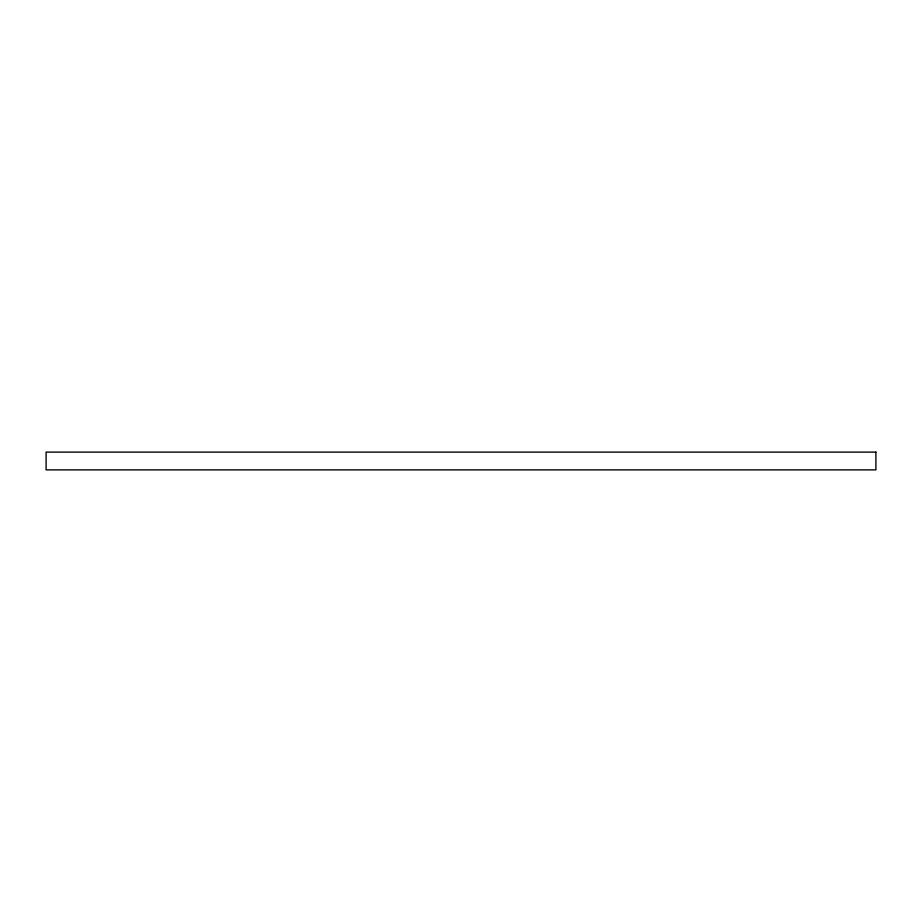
<?xml version="1.0" encoding="UTF-8"?>
<svg xmlns="http://www.w3.org/2000/svg" width="922" height="922" viewBox="0 0 922 922"><rect width="100%" height="100%" fill="white"/><g stroke="black" fill="none" stroke-linecap="round" stroke-linejoin="round"><path stroke-width="1.38" d="M875.9 452.114L46.1 452.114L46.1 469.886L875.9 469.886L875.9 452.114"/></g></svg>
